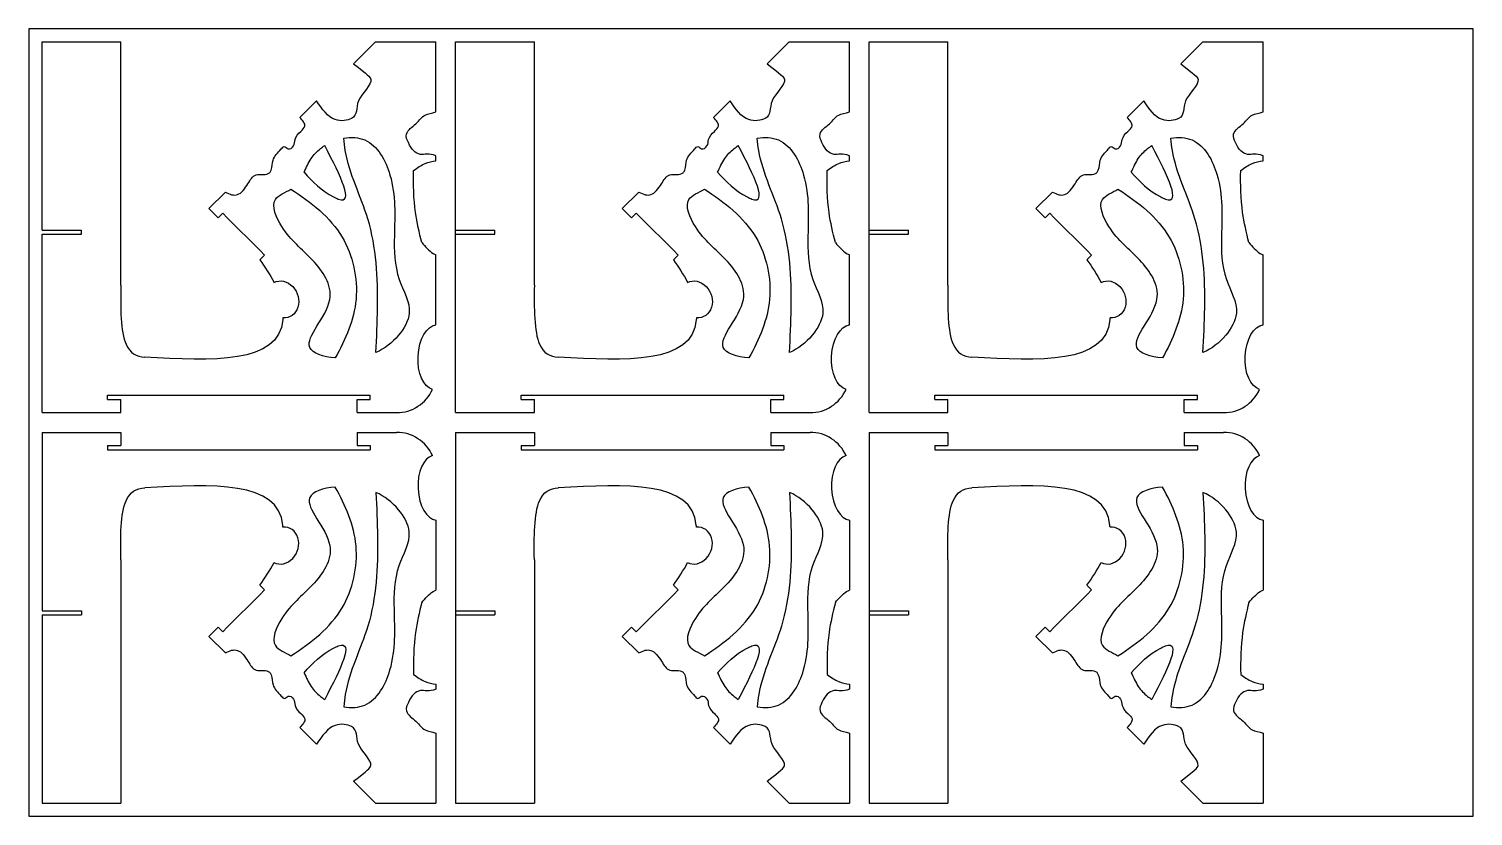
# Model space of a CAD drawing. Header units: inches. Extents: x 0 to 2200, y 0 to 1200.
import ezdxf

# ---------------------------------------------------------------- set-up
doc = ezdxf.new("R2010")
doc.units = ezdxf.units.IN
doc.header["$MEASUREMENT"] = 0
doc.layers.add('mdf', color=6, linetype='Continuous')

msp = doc.modelspace()

# ---------------------------------------------------------------- linework, layer by layer
msp.add_lwpolyline([(0, 1200), (0, 0), (2200, 0), (2200, 1200)], close=True)
at = {"layer": 'mdf'}
for points in [[(20, 1180), (140, 1180)], [(20, 893), (20, 1180)], [(140, 809.3), (140, 1180)], [(494.7, 1146.6), (528.1, 1180)], [(528.1, 1180), (620, 1180)], [(620, 1073.3), (620, 1180)], [(650, 1180), (770, 1180)], [(650, 615), (650, 1180)], [(770, 809.3), (770, 1180)], [(1124.7, 1146.6), (1158.1, 1180)], [(1158.1, 1180), (1250, 1180)], [(1250, 1073.3), (1250, 1180)], [(1280, 1180), (1400, 1180)], [(1280, 615), (1280, 1180)], [(1400, 809.3), (1400, 1180)], [(1754.7, 1146.6), (1788.1, 1180)], [(1788.1, 1180), (1880, 1180)], [(1880, 1073.3), (1880, 1180)], [(412.9, 1064.8), (438.2, 1090.1)], [(1042.9, 1064.8), (1068.2, 1090.1)], [(1672.9, 1064.8), (1698.2, 1090.1)], [(620, 998.9), (620, 1006.5)], [(1250, 998.9), (1250, 1006.5)], [(1880, 998.9), (1880, 1006.5)], [(274, 926), (299.3, 951.3)], [(904, 926), (929.3, 951.3)], [(1534, 926), (1559.3, 951.3)], [(288.2, 911.8), (274, 926)], [(918.2, 911.8), (904, 926)], [(1548.2, 911.8), (1534, 926)], [(288.2, 911.8), (295.3, 918.9), (302, 912.2)], [(302, 912.2), (352.2, 862)], [(918.2, 911.8), (925.3, 918.9), (932, 912.2)], [(932, 912.2), (982.2, 862)], [(1548.2, 911.8), (1555.3, 918.9), (1562, 912.2)], [(1562, 912.2), (1612.2, 862)], [(20, 893), (80, 893)], [(20, 615), (20, 887)], [(20, 887), (80, 887)], [(80, 887), (80, 893)], [(650, 893), (710, 893)], [(650, 887), (710, 887)], [(710, 887), (710, 893)], [(1280, 893), (1340, 893)], [(1280, 887), (1340, 887)], [(1340, 887), (1340, 893)], [(351.8, 848.2), (358.9, 855.3), (352.2, 862)], [(981.8, 848.2), (988.9, 855.3), (982.2, 862)], [(1611.8, 848.2), (1618.9, 855.3), (1612.2, 862)], [(620, 748.9), (620, 855.4)], [(1250, 748.9), (1250, 855.4)], [(1880, 748.9), (1880, 855.4)], [(120, 641.5), (520, 641.5)], [(120, 635), (120, 641.5)], [(520, 635), (520, 641.5)], [(750, 641.5), (1150, 641.5)], [(750, 635), (750, 641.5)], [(1150, 635), (1150, 641.5)], [(1380, 641.5), (1780, 641.5)], [(1380, 635), (1380, 641.5)], [(1780, 635), (1780, 641.5)], [(120, 635), (140, 635)], [(140, 615), (140, 635)], [(500, 635), (520, 635)], [(500, 615), (500, 635)], [(750, 635), (770, 635)], [(770, 615), (770, 635)], [(1130, 635), (1150, 635)], [(1130, 615), (1130, 635)], [(1380, 635), (1400, 635)], [(1400, 615), (1400, 635)], [(1760, 635), (1780, 635)], [(1760, 615), (1760, 635)], [(20, 615), (140, 615)], [(20, 615), (140, 615)], [(500, 615), (560, 615)], [(650, 615), (770, 615)], [(650, 615), (770, 615)], [(1130, 615), (1190, 615)], [(1280, 615), (1400, 615)], [(1280, 615), (1400, 615)], [(1760, 615), (1820, 615)], [(20, 585), (140, 585)], [(20, 585), (20, 313)], [(20, 585), (140, 585)], [(140, 585), (140, 565)], [(500, 585), (560, 585)], [(500, 585), (500, 565)], [(650, 585), (770, 585)], [(650, 585), (650, 20)], [(650, 585), (770, 585)], [(770, 585), (770, 565)], [(1130, 585), (1190, 585)], [(1130, 585), (1130, 565)], [(1280, 585), (1400, 585)], [(1280, 585), (1280, 20)], [(1280, 585), (1400, 585)], [(1400, 585), (1400, 565)], [(1760, 585), (1820, 585)], [(1760, 585), (1760, 565)], [(120, 565), (140, 565)], [(120, 565), (120, 558.5)], [(120, 558.5), (520, 558.5)], [(500, 565), (520, 565)], [(520, 565), (520, 558.5)], [(750, 565), (770, 565)], [(750, 565), (750, 558.5)], [(750, 558.5), (1150, 558.5)], [(1130, 565), (1150, 565)], [(1150, 565), (1150, 558.5)], [(1380, 565), (1400, 565)], [(1380, 565), (1380, 558.5)], [(1380, 558.5), (1780, 558.5)], [(1760, 565), (1780, 565)], [(1780, 565), (1780, 558.5)], [(620, 451.1), (620, 344.6)], [(1250, 451.1), (1250, 344.6)], [(1880, 451.1), (1880, 344.6)], [(140, 390.7), (140, 20)], [(770, 390.7), (770, 20)], [(1400, 390.7), (1400, 20)], [(302, 287.8), (352.2, 338)], [(351.8, 351.8), (358.9, 344.7), (352.2, 338)], [(932, 287.8), (982.2, 338)], [(981.8, 351.8), (988.9, 344.7), (982.2, 338)], [(1562, 287.8), (1612.2, 338)], [(1611.8, 351.8), (1618.9, 344.7), (1612.2, 338)], [(20, 313), (80, 313)], [(80, 313), (80, 307)], [(650, 313), (710, 313)], [(710, 313), (710, 307)], [(1280, 313), (1340, 313)], [(1340, 313), (1340, 307)], [(20, 307), (80, 307)], [(20, 307), (20, 20)], [(288.2, 288.2), (274, 274)], [(288.2, 288.2), (295.3, 281.1), (302, 287.8)], [(650, 307), (710, 307)], [(918.2, 288.2), (904, 274)], [(918.2, 288.2), (925.3, 281.1), (932, 287.8)], [(1280, 307), (1340, 307)], [(1548.2, 288.2), (1534, 274)], [(1548.2, 288.2), (1555.3, 281.1), (1562, 287.8)], [(274, 274), (299.3, 248.7)], [(904, 274), (929.3, 248.7)], [(1534, 274), (1559.3, 248.7)], [(620, 201.1), (620, 193.5)], [(1250, 201.1), (1250, 193.5)], [(1880, 201.1), (1880, 193.5)], [(412.9, 135.2), (438.2, 109.9)], [(1042.9, 135.2), (1068.2, 109.9)], [(1672.9, 135.2), (1698.2, 109.9)], [(620, 126.7), (620, 20)], [(1250, 126.7), (1250, 20)], [(1880, 126.7), (1880, 20)], [(494.7, 53.4), (528.1, 20)], [(1124.7, 53.4), (1158.1, 20)], [(1754.7, 53.4), (1788.1, 20)], [(20, 20), (140, 20)], [(528.1, 20), (620, 20)], [(650, 20), (770, 20)], [(1158.1, 20), (1250, 20)], [(1280, 20), (1400, 20)], [(1788.1, 20), (1880, 20)]]:
    msp.add_lwpolyline(points, dxfattribs=at)
for centre, start, end in [((560, 675), 270, 335.9267), ((1190, 675), 270, 335.9267), ((1820, 675), 270, 335.9267), ((560, 525), 24.0733, 90), ((1190, 525), 24.0733, 90), ((1820, 525), 24.0733, 90)]:
    msp.add_arc(centre, 60, start, end, dxfattribs=at)
at = {"layer": 'mdf', "extrusion": (0, 0, -1)}
for centre, major_axis, ratio, start_param, end_param in [((385.9, 787.6), (-11.2, 26.5), 0.853253, -0.060917, 3.562874), ((1015.9, 787.6), (-11.2, 26.5), 0.853253, -0.060917, 3.562874), ((1645.9, 787.6), (-11.2, 26.5), 0.853253, -0.060917, 3.562874), ((620, 699.5), (2.4, 49.4), 0.550496, 3.246116, 6.195401), ((1250, 699.5), (2.4, 49.4), 0.550496, 3.246116, 6.195401), ((1880, 699.5), (2.4, 49.4), 0.550496, 3.246116, 6.195401)]:
    msp.add_ellipse(centre, major_axis=major_axis, ratio=ratio, start_param=start_param, end_param=end_param, dxfattribs=at)
at = {"layer": 'mdf'}
for centre, major_axis, ratio, start_param, end_param in [((620, 500.5), (2.4, -49.4), 0.550496, 3.246116, 6.195401), ((1250, 500.5), (2.4, -49.4), 0.550496, 3.246116, 6.195401), ((1880, 500.5), (2.4, -49.4), 0.550496, 3.246116, 6.195401), ((385.9, 412.4), (-11.2, -26.5), 0.853253, -0.060917, 3.562874), ((1015.9, 412.4), (-11.2, -26.5), 0.853253, -0.060917, 3.562874), ((1645.9, 412.4), (-11.2, -26.5), 0.853253, -0.060917, 3.562874)]:
    msp.add_ellipse(centre, major_axis=major_axis, ratio=ratio, start_param=start_param, end_param=end_param, dxfattribs=at)
for points, knots in [([(494.7, 1146.6), (515.8, 1130), (529.9, 1120.4), (493.4, 1091.2), (503.6, 1062.8), (461.1, 1056.6), (446.6, 1077.9), (438.2, 1090.1)], [54.152881, 54.152881, 54.152881, 54.152881, 81.577423, 139.661841, 191.221464, 220.776658, 261.078029, 261.078029, 261.078029, 261.078029]), ([(1124.7, 1146.6), (1145.8, 1130), (1159.9, 1120.4), (1123.4, 1091.2), (1133.6, 1062.8), (1091.1, 1056.6), (1076.6, 1077.9), (1068.2, 1090.1)], [54.152881, 54.152881, 54.152881, 54.152881, 81.577423, 139.661841, 191.221464, 220.776658, 261.078029, 261.078029, 261.078029, 261.078029]), ([(1754.7, 1146.6), (1775.8, 1130), (1789.9, 1120.4), (1753.4, 1091.2), (1763.6, 1062.8), (1721.1, 1056.6), (1706.6, 1077.9), (1698.2, 1090.1)], [54.152881, 54.152881, 54.152881, 54.152881, 81.577423, 139.661841, 191.221464, 220.776658, 261.078029, 261.078029, 261.078029, 261.078029]), ([(299.3, 951.3), (305.9, 947.6), (319.2, 943.1), (333.3, 962.3), (344.2, 982.2), (364, 975.5), (371.1, 987.9), (370.1, 1002.9), (380.3, 1011.9), (389.2, 1022.7), (395.2, 1014.3), (405, 1021.3), (404.3, 1033.4), (412.3, 1042.5), (424.3, 1052.5), (417, 1060.7), (412.9, 1064.8)], [12.960087, 12.960087, 12.960087, 12.960087, 33.312603, 56.277074, 74.796001, 95.441753, 100.013325, 115.311036, 136.831313, 142.358098, 149.092878, 158.418129, 168.40621, 183.730751, 193.721749, 209.010179, 209.010179, 209.010179, 209.010179]), ([(620, 1006.5), (609.5, 1011.2), (598, 1005.4), (584.3, 1014.7), (579.1, 1024.2), (571, 1041.9), (594.1, 1057.1), (598.9, 1068.8), (614, 1071.9), (620, 1073.3)], [13.006327, 13.006327, 13.006327, 13.006327, 37.93346, 54.462136, 76.012515, 92.112046, 114.199951, 141.124153, 160.066008, 160.066008, 160.066008, 160.066008]), ([(929.3, 951.3), (935.9, 947.6), (949.2, 943.1), (963.3, 962.3), (974.2, 982.2), (994, 975.5), (1001.1, 987.9), (1000.1, 1002.9), (1010.3, 1011.9), (1019.2, 1022.7), (1025.2, 1014.3), (1035, 1021.3), (1034.3, 1033.4), (1042.3, 1042.5), (1054.3, 1052.5), (1047, 1060.7), (1042.9, 1064.8)], [12.960087, 12.960087, 12.960087, 12.960087, 33.312603, 56.277074, 74.796001, 95.441753, 100.013325, 115.311036, 136.831313, 142.358098, 149.092878, 158.418129, 168.40621, 183.730751, 193.721749, 209.010179, 209.010179, 209.010179, 209.010179]), ([(1250, 1006.5), (1239.5, 1011.2), (1228, 1005.4), (1214.3, 1014.7), (1209.1, 1024.2), (1201, 1041.9), (1224.1, 1057.1), (1228.9, 1068.8), (1244, 1071.9), (1250, 1073.3)], [13.006327, 13.006327, 13.006327, 13.006327, 37.93346, 54.462136, 76.012515, 92.112046, 114.199951, 141.124153, 160.066008, 160.066008, 160.066008, 160.066008]), ([(1559.3, 951.3), (1565.9, 947.6), (1579.2, 943.1), (1593.3, 962.3), (1604.2, 982.2), (1624, 975.5), (1631.1, 987.9), (1630.1, 1002.9), (1640.3, 1011.9), (1649.2, 1022.7), (1655.2, 1014.3), (1665, 1021.3), (1664.3, 1033.4), (1672.3, 1042.5), (1684.3, 1052.5), (1677, 1060.7), (1672.9, 1064.8)], [12.960087, 12.960087, 12.960087, 12.960087, 33.312603, 56.277074, 74.796001, 95.441753, 100.013325, 115.311036, 136.831313, 142.358098, 149.092878, 158.418129, 168.40621, 183.730751, 193.721749, 209.010179, 209.010179, 209.010179, 209.010179]), ([(1880, 1006.5), (1869.5, 1011.2), (1858, 1005.4), (1844.3, 1014.7), (1839.1, 1024.2), (1831, 1041.9), (1854.1, 1057.1), (1858.9, 1068.8), (1874, 1071.9), (1880, 1073.3)], [13.006327, 13.006327, 13.006327, 13.006327, 37.93346, 54.462136, 76.012515, 92.112046, 114.199951, 141.124153, 160.066008, 160.066008, 160.066008, 160.066008]), ([(479.6, 1033.2), (490.9, 1035.3), (525.4, 1033.5), (560.6, 967.2), (555.9, 893.6), (556.8, 821.9), (588.5, 771.9), (571.3, 742.9), (563.1, 733), (553.4, 721.3), (542.1, 712.5), (528.5, 706.6)], [543.913216, 543.913216, 543.913216, 543.913216, 576.127492, 641.786816, 734.407038, 801.595946, 855.057074, 892.603273, 892.603273, 892.603273, 936.956066, 936.956066, 936.956066, 936.956066]), ([(1109.6, 1033.2), (1120.9, 1035.3), (1155.4, 1033.5), (1190.6, 967.2), (1185.9, 893.6), (1186.8, 821.9), (1218.5, 771.9), (1201.3, 742.9), (1193.1, 733), (1183.4, 721.3), (1172.1, 712.5), (1158.5, 706.6)], [543.913216, 543.913216, 543.913216, 543.913216, 576.127492, 641.786816, 734.407038, 801.595946, 855.057074, 892.603273, 892.603273, 892.603273, 936.956066, 936.956066, 936.956066, 936.956066]), ([(1739.6, 1033.2), (1750.9, 1035.3), (1785.4, 1033.5), (1820.6, 967.2), (1815.9, 893.6), (1816.8, 821.9), (1848.5, 771.9), (1831.3, 742.9), (1823.1, 733), (1813.4, 721.3), (1802.1, 712.5), (1788.5, 706.6)], [543.913216, 543.913216, 543.913216, 543.913216, 576.127492, 641.786816, 734.407038, 801.595946, 855.057074, 892.603273, 892.603273, 892.603273, 936.956066, 936.956066, 936.956066, 936.956066]), ([(419.2, 981.5), (422.6, 988.6), (428.6, 1002.4), (440.3, 1015), (448.4, 1020.7), (450.7, 1022.1)], [1355.917063, 1355.917063, 1355.917063, 1355.917063, 1378.998118, 1399.832407, 1407.466882, 1407.466882, 1407.466882, 1407.466882]), ([(419.2, 981.5), (432, 966.8), (447.7, 951.3), (498.2, 928), (475.4, 974.8), (450.7, 1022.1)], [20.56601, 20.56601, 20.56601, 20.56601, 79.052943, 86.941996, 176.914398, 176.914398, 176.914398, 176.914398]), ([(528.5, 706.6), (529.8, 729.3), (532.9, 797.5), (527.7, 904), (484.9, 984.6), (480.1, 1026.9), (479.6, 1033.2)], [34.233776, 34.233776, 34.233776, 34.233776, 102.357178, 238.978639, 348.332772, 367.418311, 367.418311, 367.418311, 367.418311]), ([(1049.2, 981.5), (1062, 966.8), (1077.7, 951.3), (1128.2, 928), (1105.4, 974.8), (1080.7, 1022.1)], [20.56601, 20.56601, 20.56601, 20.56601, 79.052943, 86.941996, 176.914398, 176.914398, 176.914398, 176.914398]), ([(1049.2, 981.5), (1052.6, 988.6), (1058.6, 1002.4), (1070.3, 1015), (1078.4, 1020.7), (1080.7, 1022.1)], [1355.917063, 1355.917063, 1355.917063, 1355.917063, 1378.998118, 1399.832407, 1407.466882, 1407.466882, 1407.466882, 1407.466882]), ([(1158.5, 706.6), (1159.8, 729.3), (1162.9, 797.5), (1157.7, 904), (1114.9, 984.6), (1110.1, 1026.9), (1109.6, 1033.2)], [34.233776, 34.233776, 34.233776, 34.233776, 102.357178, 238.978639, 348.332772, 367.418311, 367.418311, 367.418311, 367.418311]), ([(1679.2, 981.5), (1692, 966.8), (1707.7, 951.3), (1758.2, 928), (1735.4, 974.8), (1710.7, 1022.1)], [20.56601, 20.56601, 20.56601, 20.56601, 79.052943, 86.941996, 176.914398, 176.914398, 176.914398, 176.914398]), ([(1679.2, 981.5), (1682.6, 988.6), (1688.6, 1002.4), (1700.3, 1015), (1708.4, 1020.7), (1710.7, 1022.1)], [1355.917063, 1355.917063, 1355.917063, 1355.917063, 1378.998118, 1399.832407, 1407.466882, 1407.466882, 1407.466882, 1407.466882]), ([(1788.5, 706.6), (1789.8, 729.3), (1792.9, 797.5), (1787.7, 904), (1744.9, 984.6), (1740.1, 1026.9), (1739.6, 1033.2)], [34.233776, 34.233776, 34.233776, 34.233776, 102.357178, 238.978639, 348.332772, 367.418311, 367.418311, 367.418311, 367.418311]), ([(586, 984.2), (591.8, 988.2), (602.4, 995.5), (614.3, 998.3), (620, 998.9)], [0, 0, 0, 0, 20.461101, 38.034578, 38.034578, 38.034578, 38.034578]), ([(1216, 984.2), (1221.8, 988.2), (1232.4, 995.5), (1244.3, 998.3), (1250, 998.9)], [0, 0, 0, 0, 20.461101, 38.034578, 38.034578, 38.034578, 38.034578]), ([(1846, 984.2), (1851.8, 988.2), (1862.4, 995.5), (1874.3, 998.3), (1880, 998.9)], [0, 0, 0, 0, 20.461101, 38.034578, 38.034578, 38.034578, 38.034578]), ([(598.5, 874.2), (594.6, 889.5), (586.3, 925.6), (585.6, 962.7), (586, 984.2)], [13.086926, 13.086926, 13.086926, 13.086926, 60.124865, 124.311461, 124.311461, 124.311461, 124.311461]), ([(1228.5, 874.2), (1224.6, 889.5), (1216.3, 925.6), (1215.6, 962.7), (1216, 984.2)], [13.086926, 13.086926, 13.086926, 13.086926, 60.124865, 124.311461, 124.311461, 124.311461, 124.311461]), ([(1858.5, 874.2), (1854.6, 889.5), (1846.3, 925.6), (1845.6, 962.7), (1846, 984.2)], [13.086926, 13.086926, 13.086926, 13.086926, 60.124865, 124.311461, 124.311461, 124.311461, 124.311461]), ([(466.8, 698.4), (448.3, 700), (402.6, 713.9), (480.3, 784.5), (431.6, 853.7), (389.2, 883.6), (363.8, 941.7), (390.5, 950.4), (399, 955.8)], [992.363479, 992.363479, 992.363479, 992.363479, 1037.975699, 1117.14124, 1182.563169, 1252.031262, 1294.601315, 1322.994368, 1322.994368, 1322.994368, 1322.994368]), ([(399, 955.8), (430.1, 935.4), (485, 893.5), (508.7, 785.9), (482.5, 727), (466.8, 698.4)], [28.317302, 28.317302, 28.317302, 28.317302, 136.20671, 232.978088, 328.627003, 328.627003, 328.627003, 328.627003]), ([(1096.8, 698.4), (1078.3, 700), (1032.6, 713.9), (1110.3, 784.5), (1061.6, 853.7), (1019.2, 883.6), (993.8, 941.7), (1020.5, 950.4), (1029, 955.8)], [992.363479, 992.363479, 992.363479, 992.363479, 1037.975699, 1117.14124, 1182.563169, 1252.031262, 1294.601315, 1322.994368, 1322.994368, 1322.994368, 1322.994368]), ([(1029, 955.8), (1060.1, 935.4), (1115, 893.5), (1138.7, 785.9), (1112.5, 727), (1096.8, 698.4)], [28.317302, 28.317302, 28.317302, 28.317302, 136.20671, 232.978088, 328.627003, 328.627003, 328.627003, 328.627003]), ([(1726.8, 698.4), (1708.3, 700), (1662.6, 713.9), (1740.3, 784.5), (1691.6, 853.7), (1649.2, 883.6), (1623.8, 941.7), (1650.5, 950.4), (1659, 955.8)], [992.363479, 992.363479, 992.363479, 992.363479, 1037.975699, 1117.14124, 1182.563169, 1252.031262, 1294.601315, 1322.994368, 1322.994368, 1322.994368, 1322.994368]), ([(1659, 955.8), (1690.1, 935.4), (1745, 893.5), (1768.7, 785.9), (1742.5, 727), (1726.8, 698.4)], [28.317302, 28.317302, 28.317302, 28.317302, 136.20671, 232.978088, 328.627003, 328.627003, 328.627003, 328.627003]), ([(598.5, 874.2), (603.8, 868), (610.4, 860.5), (618.5, 856.1), (620, 855.4)], [0, 0, 0, 0, 23.849449, 28.928673, 28.928673, 28.928673, 28.928673]), ([(1228.5, 874.2), (1233.8, 868), (1240.4, 860.5), (1248.5, 856.1), (1250, 855.4)], [0, 0, 0, 0, 23.849449, 28.928673, 28.928673, 28.928673, 28.928673]), ([(1858.5, 874.2), (1863.8, 868), (1870.4, 860.5), (1878.5, 856.1), (1880, 855.4)], [0, 0, 0, 0, 23.849449, 28.928673, 28.928673, 28.928673, 28.928673]), ([(140, 809.3), (139.6, 774.1), (139.1, 715.3), (163.6, 700), (176.6, 699.4)], [0, 0, 0, 0, 90.493356, 150.87592, 150.87592, 150.87592, 150.87592]), ([(770, 809.3), (769.6, 774.1), (769.1, 715.3), (793.6, 700), (806.6, 699.4)], [0, 0, 0, 0, 90.493356, 150.87592, 150.87592, 150.87592, 150.87592]), ([(1400, 809.3), (1399.6, 774.1), (1399.1, 715.3), (1423.6, 700), (1436.6, 699.4)], [0, 0, 0, 0, 90.493356, 150.87592, 150.87592, 150.87592, 150.87592]), ([(386.9, 759.5), (386.8, 758.5), (382.8, 688.6), (278.9, 694), (176.4, 699.4)], [96.407797, 96.407797, 96.407797, 96.407797, 99.483152, 317.452553, 317.452553, 317.452553, 317.452553]), ([(1016.9, 759.5), (1016.8, 758.5), (1012.8, 688.6), (908.9, 694), (806.4, 699.4)], [96.407797, 96.407797, 96.407797, 96.407797, 99.483152, 317.452553, 317.452553, 317.452553, 317.452553]), ([(1646.9, 759.5), (1646.8, 758.5), (1642.8, 688.6), (1538.9, 694), (1436.4, 699.4)], [96.407797, 96.407797, 96.407797, 96.407797, 99.483152, 317.452553, 317.452553, 317.452553, 317.452553]), ([(386.9, 440.5), (386.8, 441.5), (382.8, 511.4), (278.9, 506), (176.4, 500.6)], [96.407797, 96.407797, 96.407797, 96.407797, 99.483152, 317.452553, 317.452553, 317.452553, 317.452553]), ([(1016.9, 440.5), (1016.8, 441.5), (1012.8, 511.4), (908.9, 506), (806.4, 500.6)], [96.407797, 96.407797, 96.407797, 96.407797, 99.483152, 317.452553, 317.452553, 317.452553, 317.452553]), ([(1646.9, 440.5), (1646.8, 441.5), (1642.8, 511.4), (1538.9, 506), (1436.4, 500.6)], [96.407797, 96.407797, 96.407797, 96.407797, 99.483152, 317.452553, 317.452553, 317.452553, 317.452553]), ([(140, 390.7), (139.6, 425.9), (139.1, 484.7), (163.6, 500), (176.6, 500.6)], [0, 0, 0, 0, 90.493356, 150.87592, 150.87592, 150.87592, 150.87592]), ([(466.8, 501.6), (448.3, 500), (402.6, 486.1), (480.3, 415.5), (431.6, 346.3), (389.2, 316.4), (363.8, 258.3), (390.5, 249.6), (399, 244.2)], [992.363479, 992.363479, 992.363479, 992.363479, 1037.975699, 1117.14124, 1182.563169, 1252.031262, 1294.601315, 1322.994368, 1322.994368, 1322.994368, 1322.994368]), ([(399, 244.2), (430.1, 264.6), (485, 306.5), (508.7, 414.1), (482.5, 473), (466.8, 501.6)], [28.317302, 28.317302, 28.317302, 28.317302, 136.20671, 232.978088, 328.627003, 328.627003, 328.627003, 328.627003]), ([(479.6, 166.8), (490.9, 164.7), (525.4, 166.5), (560.6, 232.8), (555.9, 306.4), (556.8, 378.1), (588.5, 428.1), (571.3, 457.1), (563.1, 467), (553.4, 478.7), (542.1, 487.5), (528.5, 493.4)], [543.913216, 543.913216, 543.913216, 543.913216, 576.127492, 641.786816, 734.407038, 801.595946, 855.057074, 892.603273, 892.603273, 892.603273, 936.956066, 936.956066, 936.956066, 936.956066]), ([(528.5, 493.4), (529.8, 470.7), (532.9, 402.5), (527.7, 296), (484.9, 215.4), (480.1, 173.1), (479.6, 166.8)], [34.233776, 34.233776, 34.233776, 34.233776, 102.357178, 238.978639, 348.332772, 367.418311, 367.418311, 367.418311, 367.418311]), ([(770, 390.7), (769.6, 425.9), (769.1, 484.7), (793.6, 500), (806.6, 500.6)], [0, 0, 0, 0, 90.493356, 150.87592, 150.87592, 150.87592, 150.87592]), ([(1096.8, 501.6), (1078.3, 500), (1032.6, 486.1), (1110.3, 415.5), (1061.6, 346.3), (1019.2, 316.4), (993.8, 258.3), (1020.5, 249.6), (1029, 244.2)], [992.363479, 992.363479, 992.363479, 992.363479, 1037.975699, 1117.14124, 1182.563169, 1252.031262, 1294.601315, 1322.994368, 1322.994368, 1322.994368, 1322.994368]), ([(1029, 244.2), (1060.1, 264.6), (1115, 306.5), (1138.7, 414.1), (1112.5, 473), (1096.8, 501.6)], [28.317302, 28.317302, 28.317302, 28.317302, 136.20671, 232.978088, 328.627003, 328.627003, 328.627003, 328.627003]), ([(1109.6, 166.8), (1120.9, 164.7), (1155.4, 166.5), (1190.6, 232.8), (1185.9, 306.4), (1186.8, 378.1), (1218.5, 428.1), (1201.3, 457.1), (1193.1, 467), (1183.4, 478.7), (1172.1, 487.5), (1158.5, 493.4)], [543.913216, 543.913216, 543.913216, 543.913216, 576.127492, 641.786816, 734.407038, 801.595946, 855.057074, 892.603273, 892.603273, 892.603273, 936.956066, 936.956066, 936.956066, 936.956066]), ([(1158.5, 493.4), (1159.8, 470.7), (1162.9, 402.5), (1157.7, 296), (1114.9, 215.4), (1110.1, 173.1), (1109.6, 166.8)], [34.233776, 34.233776, 34.233776, 34.233776, 102.357178, 238.978639, 348.332772, 367.418311, 367.418311, 367.418311, 367.418311]), ([(1400, 390.7), (1399.6, 425.9), (1399.1, 484.7), (1423.6, 500), (1436.6, 500.6)], [0, 0, 0, 0, 90.493356, 150.87592, 150.87592, 150.87592, 150.87592]), ([(1726.8, 501.6), (1708.3, 500), (1662.6, 486.1), (1740.3, 415.5), (1691.6, 346.3), (1649.2, 316.4), (1623.8, 258.3), (1650.5, 249.6), (1659, 244.2)], [992.363479, 992.363479, 992.363479, 992.363479, 1037.975699, 1117.14124, 1182.563169, 1252.031262, 1294.601315, 1322.994368, 1322.994368, 1322.994368, 1322.994368]), ([(1659, 244.2), (1690.1, 264.6), (1745, 306.5), (1768.7, 414.1), (1742.5, 473), (1726.8, 501.6)], [28.317302, 28.317302, 28.317302, 28.317302, 136.20671, 232.978088, 328.627003, 328.627003, 328.627003, 328.627003]), ([(1739.6, 166.8), (1750.9, 164.7), (1785.4, 166.5), (1820.6, 232.8), (1815.9, 306.4), (1816.8, 378.1), (1848.5, 428.1), (1831.3, 457.1), (1823.1, 467), (1813.4, 478.7), (1802.1, 487.5), (1788.5, 493.4)], [543.913216, 543.913216, 543.913216, 543.913216, 576.127492, 641.786816, 734.407038, 801.595946, 855.057074, 892.603273, 892.603273, 892.603273, 936.956066, 936.956066, 936.956066, 936.956066]), ([(1788.5, 493.4), (1789.8, 470.7), (1792.9, 402.5), (1787.7, 296), (1744.9, 215.4), (1740.1, 173.1), (1739.6, 166.8)], [34.233776, 34.233776, 34.233776, 34.233776, 102.357178, 238.978639, 348.332772, 367.418311, 367.418311, 367.418311, 367.418311]), ([(598.5, 325.8), (603.8, 332), (610.4, 339.5), (618.5, 343.9), (620, 344.6)], [0, 0, 0, 0, 23.849449, 28.928673, 28.928673, 28.928673, 28.928673]), ([(1228.5, 325.8), (1233.8, 332), (1240.4, 339.5), (1248.5, 343.9), (1250, 344.6)], [0, 0, 0, 0, 23.849449, 28.928673, 28.928673, 28.928673, 28.928673]), ([(1858.5, 325.8), (1863.8, 332), (1870.4, 339.5), (1878.5, 343.9), (1880, 344.6)], [0, 0, 0, 0, 23.849449, 28.928673, 28.928673, 28.928673, 28.928673]), ([(598.5, 325.8), (594.6, 310.5), (586.3, 274.4), (585.6, 237.3), (586, 215.8)], [13.086926, 13.086926, 13.086926, 13.086926, 60.124865, 124.311461, 124.311461, 124.311461, 124.311461]), ([(1228.5, 325.8), (1224.6, 310.5), (1216.3, 274.4), (1215.6, 237.3), (1216, 215.8)], [13.086926, 13.086926, 13.086926, 13.086926, 60.124865, 124.311461, 124.311461, 124.311461, 124.311461]), ([(1858.5, 325.8), (1854.6, 310.5), (1846.3, 274.4), (1845.6, 237.3), (1846, 215.8)], [13.086926, 13.086926, 13.086926, 13.086926, 60.124865, 124.311461, 124.311461, 124.311461, 124.311461]), ([(419.2, 218.5), (432, 233.2), (447.7, 248.7), (498.2, 272), (475.4, 225.2), (450.7, 177.9)], [20.56601, 20.56601, 20.56601, 20.56601, 79.052943, 86.941996, 176.914398, 176.914398, 176.914398, 176.914398]), ([(1049.2, 218.5), (1062, 233.2), (1077.7, 248.7), (1128.2, 272), (1105.4, 225.2), (1080.7, 177.9)], [20.56601, 20.56601, 20.56601, 20.56601, 79.052943, 86.941996, 176.914398, 176.914398, 176.914398, 176.914398]), ([(1679.2, 218.5), (1692, 233.2), (1707.7, 248.7), (1758.2, 272), (1735.4, 225.2), (1710.7, 177.9)], [20.56601, 20.56601, 20.56601, 20.56601, 79.052943, 86.941996, 176.914398, 176.914398, 176.914398, 176.914398]), ([(299.3, 248.7), (305.9, 252.4), (319.2, 256.9), (333.3, 237.7), (344.2, 217.8), (364, 224.5), (371.1, 212.1), (370.1, 197.1), (380.3, 188.1), (389.2, 177.3), (395.2, 185.7), (405, 178.7), (404.3, 166.6), (412.3, 157.5), (424.3, 147.5), (417, 139.3), (412.9, 135.2)], [12.960087, 12.960087, 12.960087, 12.960087, 33.312603, 56.277074, 74.796001, 95.441753, 100.013325, 115.311036, 136.831313, 142.358098, 149.092878, 158.418129, 168.40621, 183.730751, 193.721749, 209.010179, 209.010179, 209.010179, 209.010179]), ([(929.3, 248.7), (935.9, 252.4), (949.2, 256.9), (963.3, 237.7), (974.2, 217.8), (994, 224.5), (1001.1, 212.1), (1000.1, 197.1), (1010.3, 188.1), (1019.2, 177.3), (1025.2, 185.7), (1035, 178.7), (1034.3, 166.6), (1042.3, 157.5), (1054.3, 147.5), (1047, 139.3), (1042.9, 135.2)], [12.960087, 12.960087, 12.960087, 12.960087, 33.312603, 56.277074, 74.796001, 95.441753, 100.013325, 115.311036, 136.831313, 142.358098, 149.092878, 158.418129, 168.40621, 183.730751, 193.721749, 209.010179, 209.010179, 209.010179, 209.010179]), ([(1559.3, 248.7), (1565.9, 252.4), (1579.2, 256.9), (1593.3, 237.7), (1604.2, 217.8), (1624, 224.5), (1631.1, 212.1), (1630.1, 197.1), (1640.3, 188.1), (1649.2, 177.3), (1655.2, 185.7), (1665, 178.7), (1664.3, 166.6), (1672.3, 157.5), (1684.3, 147.5), (1677, 139.3), (1672.9, 135.2)], [12.960087, 12.960087, 12.960087, 12.960087, 33.312603, 56.277074, 74.796001, 95.441753, 100.013325, 115.311036, 136.831313, 142.358098, 149.092878, 158.418129, 168.40621, 183.730751, 193.721749, 209.010179, 209.010179, 209.010179, 209.010179]), ([(419.2, 218.5), (422.6, 211.4), (428.6, 197.6), (440.3, 185), (448.4, 179.3), (450.7, 177.9)], [1355.917063, 1355.917063, 1355.917063, 1355.917063, 1378.998118, 1399.832407, 1407.466882, 1407.466882, 1407.466882, 1407.466882]), ([(586, 215.8), (591.8, 211.8), (602.4, 204.5), (614.3, 201.7), (620, 201.1)], [0, 0, 0, 0, 20.461101, 38.034578, 38.034578, 38.034578, 38.034578]), ([(1049.2, 218.5), (1052.6, 211.4), (1058.6, 197.6), (1070.3, 185), (1078.4, 179.3), (1080.7, 177.9)], [1355.917063, 1355.917063, 1355.917063, 1355.917063, 1378.998118, 1399.832407, 1407.466882, 1407.466882, 1407.466882, 1407.466882]), ([(1216, 215.8), (1221.8, 211.8), (1232.4, 204.5), (1244.3, 201.7), (1250, 201.1)], [0, 0, 0, 0, 20.461101, 38.034578, 38.034578, 38.034578, 38.034578]), ([(1679.2, 218.5), (1682.6, 211.4), (1688.6, 197.6), (1700.3, 185), (1708.4, 179.3), (1710.7, 177.9)], [1355.917063, 1355.917063, 1355.917063, 1355.917063, 1378.998118, 1399.832407, 1407.466882, 1407.466882, 1407.466882, 1407.466882]), ([(1846, 215.8), (1851.8, 211.8), (1862.4, 204.5), (1874.3, 201.7), (1880, 201.1)], [0, 0, 0, 0, 20.461101, 38.034578, 38.034578, 38.034578, 38.034578]), ([(620, 193.5), (609.5, 188.8), (598, 194.6), (584.3, 185.3), (579.1, 175.8), (571, 158.1), (594.1, 142.9), (598.9, 131.2), (614, 128.1), (620, 126.7)], [13.006327, 13.006327, 13.006327, 13.006327, 37.93346, 54.462136, 76.012515, 92.112046, 114.199951, 141.124153, 160.066008, 160.066008, 160.066008, 160.066008]), ([(1250, 193.5), (1239.5, 188.8), (1228, 194.6), (1214.3, 185.3), (1209.1, 175.8), (1201, 158.1), (1224.1, 142.9), (1228.9, 131.2), (1244, 128.1), (1250, 126.7)], [13.006327, 13.006327, 13.006327, 13.006327, 37.93346, 54.462136, 76.012515, 92.112046, 114.199951, 141.124153, 160.066008, 160.066008, 160.066008, 160.066008]), ([(1880, 193.5), (1869.5, 188.8), (1858, 194.6), (1844.3, 185.3), (1839.1, 175.8), (1831, 158.1), (1854.1, 142.9), (1858.9, 131.2), (1874, 128.1), (1880, 126.7)], [13.006327, 13.006327, 13.006327, 13.006327, 37.93346, 54.462136, 76.012515, 92.112046, 114.199951, 141.124153, 160.066008, 160.066008, 160.066008, 160.066008]), ([(494.7, 53.4), (515.8, 70), (529.9, 79.6), (493.4, 108.8), (503.6, 137.2), (461.1, 143.4), (446.6, 122.1), (438.2, 109.9)], [54.152881, 54.152881, 54.152881, 54.152881, 81.577423, 139.661841, 191.221464, 220.776658, 261.078029, 261.078029, 261.078029, 261.078029]), ([(1124.7, 53.4), (1145.8, 70), (1159.9, 79.6), (1123.4, 108.8), (1133.6, 137.2), (1091.1, 143.4), (1076.6, 122.1), (1068.2, 109.9)], [54.152881, 54.152881, 54.152881, 54.152881, 81.577423, 139.661841, 191.221464, 220.776658, 261.078029, 261.078029, 261.078029, 261.078029]), ([(1754.7, 53.4), (1775.8, 70), (1789.9, 79.6), (1753.4, 108.8), (1763.6, 137.2), (1721.1, 143.4), (1706.6, 122.1), (1698.2, 109.9)], [54.152881, 54.152881, 54.152881, 54.152881, 81.577423, 139.661841, 191.221464, 220.776658, 261.078029, 261.078029, 261.078029, 261.078029])]:
    msp.add_open_spline(points, degree=3, knots=knots, dxfattribs=at)
for points in [[(351.8, 848.2), (359.5, 836.8), (367.2, 825.5), (373.4, 813.5)], [(981.8, 848.2), (989.5, 836.8), (997.2, 825.5), (1003.4, 813.5)], [(1611.8, 848.2), (1619.5, 836.8), (1627.2, 825.5), (1633.4, 813.5)], [(351.8, 351.8), (359.5, 363.2), (367.2, 374.5), (373.4, 386.5)], [(981.8, 351.8), (989.5, 363.2), (997.2, 374.5), (1003.4, 386.5)], [(1611.8, 351.8), (1619.5, 363.2), (1627.2, 374.5), (1633.4, 386.5)]]:
    msp.add_open_spline(points, degree=3, dxfattribs=at)

doc.saveas('drawing.dxf')
